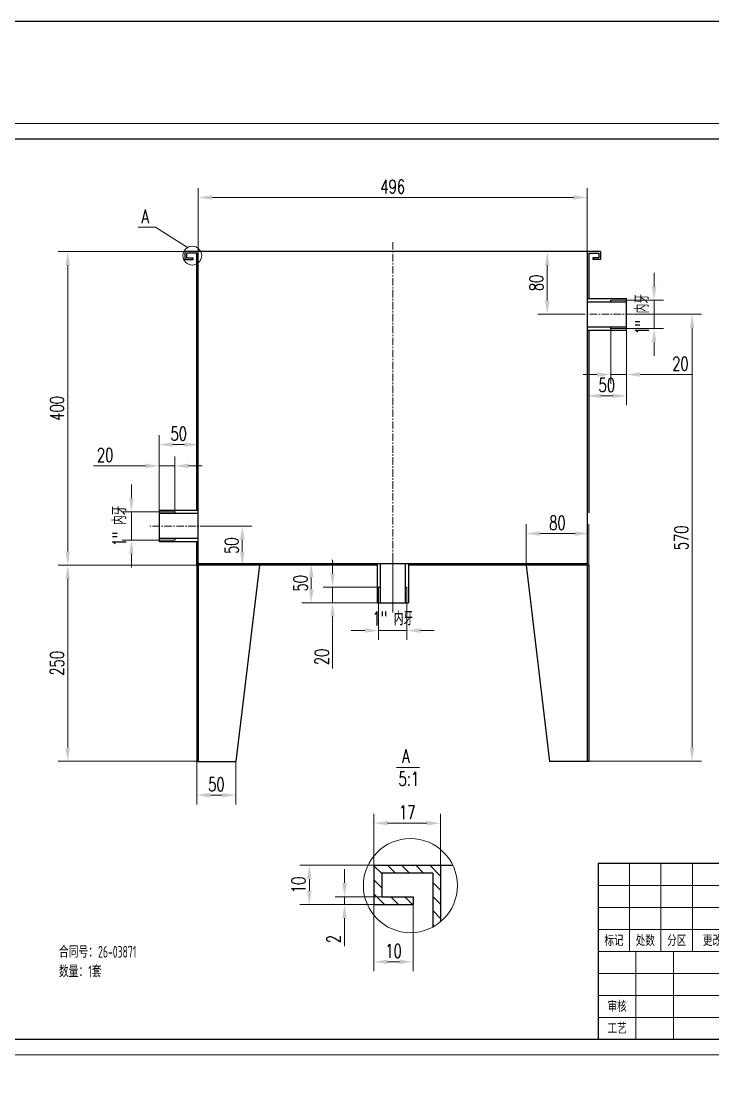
# Model space of a CAD drawing. Header units: millimetres. Extents: x 1001 to 6162, y -183 to 4066.
# Drawn here: x 2227 to 3110, y 768 to 2109 of the extents above; entities that cross this region are included whole.
import ezdxf
from ezdxf.enums import TextEntityAlignment as Align

# ---------------------------------------------------------------- set-up
doc = ezdxf.new("R2010")
doc.units = ezdxf.units.MM
doc.header["$LTSCALE"] = 0.3
doc.linetypes.add('ACAD_ISO02W100', pattern=[15, 12, -3])
doc.linetypes.add('CENTER', pattern=[50.8, 31.75, -6.35, 6.35, -6.35])
for name, color, linetype, lineweight in [('中心线', 1, 'CENTER', 15), ('粗实线', 7, 'Continuous', 30), ('细实线', 3, 'Continuous', 15), ('虚线', 2, 'ACAD_ISO02W100', 15)]:
    doc.layers.add(name, color=color, linetype=linetype, lineweight=lineweight)
doc.styles.add('5', font='simplex.shx', dxfattribs={"width": 0.7, "height": 17.5, "bigfont": 'hztxt.shx'})
doc.styles.add('HC_TEXTSTYLE', font='isocp', dxfattribs={"width": 0.667, "bigfont": 'hzfs'})
doc.styles.add('机械工程图样式', font='simplex.shx', dxfattribs={"width": 0.7, "height": 3.5, "bigfont": 'hztxt.shx'})
doc.dimstyles.new('机械工程图-5', dxfattribs={"dimtxt": 3.5, "dimasz": 17.5, "dimexe": 12, "dimexo": 0, "dimgap": 5, "dimtad": 1, "dimdec": 3, "dimdsep": 46, "dimtxsty": '5', "dimcen": 0, "dimclrd": 256, "dimclre": 256, "dimadec": 0, "dimazin": 2, "dimtfac": 1, "dimtdec": 3, "dimtmove": 0, "dimatfit": 3, "dimfxl": 1, "dimtolj": 1, "dimtzin": 0, "dimlwd": -1, "dimlwe": -1, "dimarcsym": 0})
doc.dimstyles.new('机械工程图-5-0.2', dxfattribs={"dimtxt": 3.5, "dimasz": 17.5, "dimexe": 12, "dimexo": 0, "dimgap": 5, "dimtad": 1, "dimdec": 3, "dimlfac": 0.2, "dimdsep": 46, "dimtxsty": '5', "dimcen": 0, "dimclrd": 256, "dimclre": 256, "dimadec": 0, "dimazin": 2, "dimtfac": 1, "dimtdec": 3, "dimtmove": 0, "dimatfit": 3, "dimfxl": 1, "dimtolj": 1, "dimtzin": 0, "dimlwd": -1, "dimlwe": -1, "dimarcsym": 0})

# ---------------------------------------------------------------- blocks, each defined once
blk = doc.blocks.new('*D119')
at = {"layer": 'Defpoints', "color": 0}
for p in [(2639.8, 982.6), (2677.3, 982.6), (2687.3, 992.6)]:
    blk.add_point(p, dxfattribs=at)
at = {"layer": '细实线'}
for p, q in [((2639.8, 1010.1), (2639.8, 1027.6)), ((2687.3, 992.6), (2627.8, 992.6)), ((2677.3, 982.6), (2627.8, 982.6)), ((2639.8, 992.6), (2639.8, 982.6)), ((2639.8, 965.1), (2639.8, 929.4))]:
    blk.add_line(p, q, dxfattribs=at)
for points in [[(2636.9, 1010.1), (2642.7, 1010.1), (2639.8, 992.6)], [(2642.7, 965.1), (2636.9, 965.1), (2639.8, 982.6)]]:
    blk.add_solid(points, dxfattribs=at)
at = {"layer": '细实线', "color": 0, "insert": (2626, 938.5), "char_height": 17.5, "attachment_point": 5, "rotation": 90, "style": '5'}
blk.add_mtext('\\A1;2', dxfattribs=at)
blk = doc.blocks.new('*D120')
at = {"layer": 'Defpoints', "color": 0}
for p in [(2677.3, 1086.3), (2677.3, 1032.6), (2762.3, 1032.6)]:
    blk.add_point(p, dxfattribs=at)
at = {"layer": '细实线'}
for p, q in [((2677.3, 1032.6), (2677.3, 1098.3)), ((2762.3, 1032.6), (2762.3, 1098.3)), ((2744.8, 1086.3), (2694.8, 1086.3))]:
    blk.add_line(p, q, dxfattribs=at)
for points in [[(2694.8, 1089.2), (2694.8, 1083.4), (2677.3, 1086.3)], [(2744.8, 1083.4), (2744.8, 1089.2), (2762.3, 1086.3)]]:
    blk.add_solid(points, dxfattribs=at)
at = {"layer": '细实线', "color": 0, "insert": (2719.8, 1100.1), "char_height": 17.5, "attachment_point": 5, "style": '5'}
blk.add_mtext('\\A1;17', dxfattribs=at)
blk = doc.blocks.new('*D121')
at = {"layer": 'Defpoints', "color": 0}
for p in [(2677.3, 982.6), (2727.3, 982.6), (2677.3, 909.5)]:
    blk.add_point(p, dxfattribs=at)
at = {"layer": '细实线'}
for p, q in [((2677.3, 982.6), (2677.3, 897.5)), ((2727.3, 982.6), (2727.3, 897.5)), ((2709.8, 909.5), (2694.8, 909.5))]:
    blk.add_line(p, q, dxfattribs=at)
for points in [[(2694.8, 912.4), (2694.8, 906.6), (2677.3, 909.5)], [(2709.8, 906.6), (2709.8, 912.4), (2727.3, 909.5)]]:
    blk.add_solid(points, dxfattribs=at)
at = {"layer": '细实线', "color": 0, "insert": (2702.3, 923.2), "char_height": 17.5, "attachment_point": 5, "style": '5'}
blk.add_mtext('\\A1;10', dxfattribs=at)
blk = doc.blocks.new('*D122')
at = {"layer": 'Defpoints', "color": 0}
for p in [(2677.3, 1032.6), (2594.9, 982.6), (2677.3, 982.6)]:
    blk.add_point(p, dxfattribs=at)
at = {"layer": '细实线'}
for p, q in [((2677.3, 1032.6), (2582.9, 1032.6)), ((2594.9, 1015.1), (2594.9, 1000.1)), ((2677.3, 982.6), (2582.9, 982.6))]:
    blk.add_line(p, q, dxfattribs=at)
for points in [[(2597.8, 1015.1), (2592, 1015.1), (2594.9, 1032.6)], [(2592, 1000.1), (2597.8, 1000.1), (2594.9, 982.6)]]:
    blk.add_solid(points, dxfattribs=at)
at = {"layer": '细实线', "color": 0, "insert": (2581.1, 1007.6), "char_height": 17.5, "attachment_point": 5, "rotation": 90, "style": '5'}
blk.add_mtext('\\A1;10', dxfattribs=at)
blk = doc.blocks.new('*D123')
at = {"layer": 'Defpoints', "color": 0}
for p in [(2465.3, 1465.2), (2465.3, 1415.2), (2509.4, 1415.2)]:
    blk.add_point(p, dxfattribs=at)
at = {"layer": '细实线'}
for p, q in [((2465.3, 1465.2), (2521.4, 1465.2)), ((2509.4, 1447.7), (2509.4, 1432.7)), ((2465.3, 1415.2), (2521.4, 1415.2))]:
    blk.add_line(p, q, dxfattribs=at)
for points in [[(2512.4, 1447.7), (2506.5, 1447.7), (2509.4, 1465.2)], [(2506.5, 1432.7), (2512.4, 1432.7), (2509.4, 1415.2)]]:
    blk.add_solid(points, dxfattribs=at)
at = {"layer": '细实线', "color": 0, "insert": (2495.7, 1440.2), "char_height": 17.5, "attachment_point": 5, "rotation": 90, "style": '5'}
blk.add_mtext('\\A1;50', dxfattribs=at)
blk = doc.blocks.new('*D124')
at = {"layer": 'Defpoints', "color": 0}
for p in [(2898.3, 1815.2), (2937.3, 1815.2), (2937.3, 1735.2)]:
    blk.add_point(p, dxfattribs=at)
at = {"layer": '细实线'}
for p, q in [((2937.3, 1815.2), (2886.3, 1815.2)), ((2898.3, 1752.7), (2898.3, 1797.7)), ((2937.3, 1735.2), (2886.3, 1735.2))]:
    blk.add_line(p, q, dxfattribs=at)
for points in [[(2901.2, 1797.7), (2895.4, 1797.7), (2898.3, 1815.2)], [(2895.4, 1752.7), (2901.2, 1752.7), (2898.3, 1735.2)]]:
    blk.add_solid(points, dxfattribs=at)
at = {"layer": '细实线', "color": 0, "insert": (2884.5, 1775.2), "char_height": 17.5, "attachment_point": 5, "rotation": 90, "style": '5'}
blk.add_mtext('\\A1;80', dxfattribs=at)
blk = doc.blocks.new('*D130')
at = {"layer": 'Defpoints', "color": 0}
for p in [(2423.3, 1541.9), (2403.3, 1485.2), (2423.3, 1483.2)]:
    blk.add_point(p, dxfattribs=at)
at = {"layer": '细实线'}
for p, q in [((2403.3, 1485.2), (2403.3, 1553.9)), ((2423.3, 1483.2), (2423.3, 1553.9)), ((2385.8, 1541.9), (2319.5, 1541.9)), ((2403.3, 1541.9), (2423.3, 1541.9)), ((2440.8, 1541.9), (2458.3, 1541.9))]:
    blk.add_line(p, q, dxfattribs=at)
for points in [[(2385.8, 1539), (2385.8, 1544.9), (2403.3, 1541.9)], [(2440.8, 1544.9), (2440.8, 1539), (2423.3, 1541.9)]]:
    blk.add_solid(points, dxfattribs=at)
at = {"layer": '细实线', "color": 0, "insert": (2334.4, 1555.7), "char_height": 17.5, "attachment_point": 5, "style": '5'}
blk.add_mtext('\\A1;20', dxfattribs=at)
blk = doc.blocks.new('*D131')
at = {"layer": 'Defpoints', "color": 0}
for p in [(2951.3, 1455.6), (2871.3, 1415.2), (2951.3, 1415.2)]:
    blk.add_point(p, dxfattribs=at)
at = {"layer": '细实线'}
for p, q in [((2871.3, 1415.2), (2871.3, 1467.6)), ((2951.3, 1415.2), (2951.3, 1467.6)), ((2888.8, 1455.6), (2933.8, 1455.6))]:
    blk.add_line(p, q, dxfattribs=at)
for points in [[(2888.8, 1458.5), (2888.8, 1452.7), (2871.3, 1455.6)], [(2933.8, 1452.7), (2933.8, 1458.5), (2951.3, 1455.6)]]:
    blk.add_solid(points, dxfattribs=at)
at = {"layer": '细实线', "color": 0, "insert": (2911.3, 1469.3), "char_height": 17.5, "attachment_point": 5, "style": '5'}
blk.add_mtext('\\A1;80', dxfattribs=at)
blk = doc.blocks.new('*D132')
at = {"layer": 'Defpoints', "color": 0}
for p in [(2451.3, 1165.2), (2501.3, 1165.2), (2451.3, 1122.1)]:
    blk.add_point(p, dxfattribs=at)
at = {"layer": '细实线'}
for p, q in [((2451.3, 1165.2), (2451.3, 1110.1)), ((2501.3, 1165.2), (2501.3, 1110.1)), ((2483.8, 1122.1), (2468.8, 1122.1))]:
    blk.add_line(p, q, dxfattribs=at)
for points in [[(2468.8, 1125), (2468.8, 1119.1), (2451.3, 1122.1)], [(2483.8, 1119.1), (2483.8, 1125), (2501.3, 1122.1)]]:
    blk.add_solid(points, dxfattribs=at)
at = {"layer": '细实线', "color": 0, "insert": (2476.3, 1135.8), "char_height": 17.5, "attachment_point": 5, "style": '5'}
blk.add_mtext('\\A1;50', dxfattribs=at)
blk = doc.blocks.new('*D133')
at = {"layer": 'Defpoints', "color": 0}
for p in [(2286.7, 1415.2), (2451.3, 1415.2), (2451.3, 1165.2)]:
    blk.add_point(p, dxfattribs=at)
at = {"layer": '细实线'}
for p, q in [((2451.3, 1415.2), (2274.7, 1415.2)), ((2286.7, 1182.7), (2286.7, 1397.7)), ((2451.3, 1165.2), (2274.7, 1165.2))]:
    blk.add_line(p, q, dxfattribs=at)
for points in [[(2289.7, 1397.7), (2283.8, 1397.7), (2286.7, 1415.2)], [(2283.8, 1182.7), (2289.7, 1182.7), (2286.7, 1165.2)]]:
    blk.add_solid(points, dxfattribs=at)
at = {"layer": '细实线', "color": 0, "insert": (2273, 1290.2), "char_height": 17.5, "attachment_point": 5, "rotation": 90, "style": '5'}
blk.add_mtext('\\A1;250', dxfattribs=at)
blk = doc.blocks.new('*D135')
at = {"layer": 'Defpoints', "color": 0}
for p in [(2403.3, 1569.1), (2403.3, 1485.2), (2453.3, 1485.2)]:
    blk.add_point(p, dxfattribs=at)
at = {"layer": '细实线'}
for p, q in [((2403.3, 1485.2), (2403.3, 1581.1)), ((2453.3, 1485.2), (2453.3, 1581.1)), ((2435.8, 1569.1), (2420.8, 1569.1))]:
    blk.add_line(p, q, dxfattribs=at)
for points in [[(2420.8, 1572), (2420.8, 1566.2), (2403.3, 1569.1)], [(2435.8, 1566.2), (2435.8, 1572), (2453.3, 1569.1)]]:
    blk.add_solid(points, dxfattribs=at)
at = {"layer": '细实线', "color": 0, "insert": (2428.3, 1582.9), "char_height": 17.5, "attachment_point": 5, "style": '5'}
blk.add_mtext('\\A1;50', dxfattribs=at)
blk = doc.blocks.new('*D137')
at = {"layer": 'Defpoints', "color": 0}
for p in [(2949.3, 1884.2), (2453.3, 1815.2), (2949.3, 1815.2)]:
    blk.add_point(p, dxfattribs=at)
at = {"layer": '细实线'}
for p, q in [((2453.3, 1815.2), (2453.3, 1896.2)), ((2949.3, 1815.2), (2949.3, 1896.2)), ((2470.8, 1884.2), (2931.8, 1884.2))]:
    blk.add_line(p, q, dxfattribs=at)
for points in [[(2470.8, 1887.1), (2470.8, 1881.3), (2453.3, 1884.2)], [(2931.8, 1881.3), (2931.8, 1887.1), (2949.3, 1884.2)]]:
    blk.add_solid(points, dxfattribs=at)
at = {"layer": '细实线', "color": 0, "insert": (2701.3, 1897.9), "char_height": 17.5, "attachment_point": 5, "style": '5'}
blk.add_mtext('\\A1;496', dxfattribs=at)
blk = doc.blocks.new('*D138')
at = {"layer": 'Defpoints', "color": 0}
for p in [(2436.3, 1815.2), (2286.7, 1415.2), (2451.3, 1415.2)]:
    blk.add_point(p, dxfattribs=at)
at = {"layer": '细实线'}
for p, q in [((2436.3, 1815.2), (2274.7, 1815.2)), ((2286.7, 1797.7), (2286.7, 1432.7)), ((2451.3, 1415.2), (2274.7, 1415.2))]:
    blk.add_line(p, q, dxfattribs=at)
for points in [[(2289.7, 1797.7), (2283.8, 1797.7), (2286.7, 1815.2)], [(2283.8, 1432.7), (2289.7, 1432.7), (2286.7, 1415.2)]]:
    blk.add_solid(points, dxfattribs=at)
at = {"layer": '细实线', "color": 0, "insert": (2273, 1615.2), "char_height": 17.5, "attachment_point": 5, "rotation": 90, "style": '5'}
blk.add_mtext('\\A1;400', dxfattribs=at)
blk = doc.blocks.new('标题栏')
at = {"layer": '粗实线'}
blk.add_lwpolyline([(-180, 0), (0, 0), (0, 56), (-180, 56)], close=True, dxfattribs=at)
at = {"layer": '细实线'}
for p, q in [((-170, 56), (-170, 28)), ((-160, 56), (-160, 28)), ((-150, 56), (-150, 28)), ((-128, 56), (-128, 0)), ((-116, 56), (-116, 0)), ((-100, 56), (-100, 0)), ((-50, 56), (-50, 0)), ((-100, 49), (-180, 49)), ((-100, 42), (-180, 42)), ((0, 38), (-50, 38)), ((-100, 35), (-180, 35)), ((-50, 28), (-180, 28)), ((-168, 28), (-168, 0)), ((-156, 28), (-156, 0)), ((-140, 28), (-140, 0)), ((-74, 28), (-74, 9)), ((-62, 28), (-62, 9)), ((-100, 21), (-180, 21)), ((0, 18), (-100, 18)), ((-93.5, 18), (-93.5, 9)), ((-87, 18), (-87, 9)), ((-80.5, 18), (-80.5, 9)), ((-100, 14), (-180, 14)), ((-100, 7), (-180, 7)), ((-100, 9), (-50, 9))]:
    blk.add_line(p, q, dxfattribs=at)
at = {"layer": '细实线', "style": '机械工程图样式', "width": 0.7}
for s, p in [('标记', (-175, 31.5)), ('处数', (-165, 31.49)), ('分区', (-155, 31.5)), ('更改文件号', (-139, 31.5)), ('签名', (-122, 31.5)), ('年、月、日', (-108, 31.5)), ('阶  段  标  记', (-87, 23)), ('重 量', (-68, 23)), ('比 例', (-56, 23)), ('审核', (-174, 10.5)), ('工艺', (-174, 3.5)), ('批准', (-134, 3.5))]:
    blk.add_text(s, height=3.5, dxfattribs=at).set_placement(p, align=Align.MIDDLE_CENTER)
for tag, height, p in [('单位名称', 5, (-25, 47)), ('材料标记', 5, (-75, 42)), ('图样名称', 5, (-25, 28)), ('重量', 3.5, (-68, 14)), ('比例', 3.5, (-56, 14)), ('图样代号', 5, (-25, 9)), ('共张第张', 3.5, (-75, 4.51))]:
    blk.add_attdef(tag, text='', height=height, dxfattribs=at).set_placement(p, align=Align.MIDDLE_CENTER)
blk = doc.blocks.new('*D192')
at = {"layer": 'Defpoints', "color": 0}
for p in [(2368, 1483.2), (2403.3, 1483.2), (2403.3, 1447.2)]:
    blk.add_point(p, dxfattribs=at)
at = {"layer": '细实线'}
for p, q in [((2368, 1500.7), (2368, 1518.2)), ((2403.3, 1483.2), (2356, 1483.2)), ((2368, 1447.2), (2368, 1483.2)), ((2403.3, 1447.2), (2356, 1447.2)), ((2368, 1429.7), (2368, 1412.2))]:
    blk.add_line(p, q, dxfattribs=at)
for points in [[(2365.1, 1500.7), (2370.9, 1500.7), (2368, 1483.2)], [(2370.9, 1429.7), (2365.1, 1429.7), (2368, 1447.2)]]:
    blk.add_solid(points, dxfattribs=at)
at = {"layer": '细实线', "color": 0, "insert": (2352.6, 1465.2), "char_height": 17.5, "attachment_point": 5, "rotation": 90, "style": '5'}
blk.add_mtext('\\A1;1" 内牙{}{{\\H0.7x;}{}}', dxfattribs=at)
blk = doc.blocks.new('*D189')
at = {"layer": 'Defpoints', "color": 0}
for p in [(2624.5, 1387.2), (2683.3, 1387.2), (2681.3, 1367.2)]:
    blk.add_point(p, dxfattribs=at)
at = {"layer": '细实线'}
for p, q in [((2624.5, 1404.7), (2624.5, 1422.2)), ((2683.3, 1387.2), (2612.5, 1387.2)), ((2624.5, 1367.2), (2624.5, 1387.2)), ((2681.3, 1367.2), (2612.5, 1367.2)), ((2624.5, 1349.7), (2624.5, 1283.4))]:
    blk.add_line(p, q, dxfattribs=at)
for points in [[(2621.6, 1404.7), (2627.4, 1404.7), (2624.5, 1387.2)], [(2627.4, 1349.7), (2621.6, 1349.7), (2624.5, 1367.2)]]:
    blk.add_solid(points, dxfattribs=at)
at = {"layer": '细实线', "color": 0, "insert": (2610.8, 1298.3), "char_height": 17.5, "attachment_point": 5, "rotation": 90, "style": '5'}
blk.add_mtext('\\A1;20', dxfattribs=at)
blk = doc.blocks.new('*D190')
at = {"layer": 'Defpoints', "color": 0}
for p in [(2681.3, 1417.2), (2597.3, 1367.2), (2681.3, 1367.2)]:
    blk.add_point(p, dxfattribs=at)
at = {"layer": '细实线'}
for p, q in [((2681.3, 1417.2), (2585.3, 1417.2)), ((2597.3, 1399.7), (2597.3, 1384.7)), ((2681.3, 1367.2), (2585.3, 1367.2))]:
    blk.add_line(p, q, dxfattribs=at)
for points in [[(2600.3, 1399.7), (2594.4, 1399.7), (2597.3, 1417.2)], [(2594.4, 1384.7), (2600.3, 1384.7), (2597.3, 1367.2)]]:
    blk.add_solid(points, dxfattribs=at)
at = {"layer": '细实线', "color": 0, "insert": (2583.6, 1392.2), "char_height": 17.5, "attachment_point": 5, "rotation": 90, "style": '5'}
blk.add_mtext('\\A1;50', dxfattribs=at)
blk = doc.blocks.new('*D193')
at = {"layer": 'Defpoints', "color": 0}
for p in [(2683.3, 1367.2), (2719.3, 1367.2), (2683.3, 1331.9)]:
    blk.add_point(p, dxfattribs=at)
at = {"layer": '细实线'}
for p, q in [((2683.3, 1367.2), (2683.3, 1319.9)), ((2719.3, 1367.2), (2719.3, 1319.9)), ((2665.8, 1331.9), (2648.3, 1331.9)), ((2719.3, 1331.9), (2683.3, 1331.9)), ((2736.8, 1331.9), (2754.3, 1331.9))]:
    blk.add_line(p, q, dxfattribs=at)
for points in [[(2665.8, 1329), (2665.8, 1334.8), (2683.3, 1331.9)], [(2736.8, 1334.8), (2736.8, 1329), (2719.3, 1331.9)]]:
    blk.add_solid(points, dxfattribs=at)
at = {"layer": '细实线', "color": 0, "insert": (2701.3, 1347.3), "char_height": 17.5, "attachment_point": 5, "style": '5'}
blk.add_mtext('\\A1;1" 内牙{}{{\\H0.7x;}{}}', dxfattribs=at)
blk = doc.blocks.new('*D201')
at = {"layer": 'Defpoints', "color": 0}
for p in [(2979.3, 1717.2), (2999.3, 1715.2), (2979.3, 1658.4)]:
    blk.add_point(p, dxfattribs=at)
at = {"layer": '细实线'}
for p, q in [((2979.3, 1717.2), (2979.3, 1646.4)), ((2999.3, 1715.2), (2999.3, 1646.4)), ((2961.8, 1658.4), (2944.3, 1658.4)), ((2999.3, 1658.4), (2979.3, 1658.4)), ((3016.8, 1658.4), (3083.1, 1658.4))]:
    blk.add_line(p, q, dxfattribs=at)
for points in [[(2961.8, 1655.5), (2961.8, 1661.3), (2979.3, 1658.4)], [(3016.8, 1661.3), (3016.8, 1655.5), (2999.3, 1658.4)]]:
    blk.add_solid(points, dxfattribs=at)
at = {"layer": '细实线', "color": 0, "insert": (3068.2, 1672.1), "char_height": 17.5, "attachment_point": 5, "style": '5'}
blk.add_mtext('\\A1;20', dxfattribs=at)
blk = doc.blocks.new('*D202')
at = {"layer": 'Defpoints', "color": 0}
for p in [(2949.3, 1715.2), (2999.3, 1715.2), (2999.3, 1631.2)]:
    blk.add_point(p, dxfattribs=at)
at = {"layer": '细实线'}
for p, q in [((2949.3, 1715.2), (2949.3, 1619.2)), ((2999.3, 1715.2), (2999.3, 1619.2)), ((2966.8, 1631.2), (2981.8, 1631.2))]:
    blk.add_line(p, q, dxfattribs=at)
for points in [[(2966.8, 1634.1), (2966.8, 1628.3), (2949.3, 1631.2)], [(2981.8, 1628.3), (2981.8, 1634.1), (2999.3, 1631.2)]]:
    blk.add_solid(points, dxfattribs=at)
at = {"layer": '细实线', "color": 0, "insert": (2974.3, 1645), "char_height": 17.5, "attachment_point": 5, "style": '5'}
blk.add_mtext('\\A1;50', dxfattribs=at)
blk = doc.blocks.new('*D203')
at = {"layer": 'Defpoints', "color": 0}
for p in [(2999.3, 1753.2), (2999.3, 1717.2), (3034.6, 1717.2)]:
    blk.add_point(p, dxfattribs=at)
at = {"layer": '细实线'}
for p, q in [((3034.6, 1770.7), (3034.6, 1788.2)), ((2999.3, 1753.2), (3046.6, 1753.2)), ((3034.6, 1753.2), (3034.6, 1717.2)), ((2999.3, 1717.2), (3046.6, 1717.2)), ((3034.6, 1699.7), (3034.6, 1682.2))]:
    blk.add_line(p, q, dxfattribs=at)
for points in [[(3031.7, 1770.7), (3037.5, 1770.7), (3034.6, 1753.2)], [(3037.5, 1699.7), (3031.7, 1699.7), (3034.6, 1717.2)]]:
    blk.add_solid(points, dxfattribs=at)
at = {"layer": '细实线', "color": 0, "insert": (3019.2, 1735.2), "char_height": 17.5, "attachment_point": 5, "rotation": 90, "style": '5'}
blk.add_mtext('\\A1;1" 内牙{}{{\\H0.7x;}{}}', dxfattribs=at)
blk = doc.blocks.new('*D279')
at = {"layer": 'Defpoints', "color": 0}
for p in [(3008.7, 1735.2), (3083.1, 1735.2), (2951.3, 1165.2)]:
    blk.add_point(p, dxfattribs=at)
at = {"layer": '细实线'}
for p, q in [((3008.7, 1735.2), (3095.1, 1735.2)), ((3083.1, 1182.7), (3083.1, 1717.7)), ((2951.3, 1165.2), (3095.1, 1165.2))]:
    blk.add_line(p, q, dxfattribs=at)
for points in [[(3086, 1717.7), (3080.2, 1717.7), (3083.1, 1735.2)], [(3080.2, 1182.7), (3086, 1182.7), (3083.1, 1165.2)]]:
    blk.add_solid(points, dxfattribs=at)
at = {"layer": '细实线', "color": 0, "insert": (3069.3, 1450.2), "char_height": 17.5, "attachment_point": 5, "rotation": 90, "style": '5'}
blk.add_mtext('\\A1;570', dxfattribs=at)

msp = doc.modelspace()

# ---------------------------------------------------------------- hatches: boundary and pattern name
at = {"layer": '细实线'}
h = msp.add_hatch(dxfattribs=at)
h.set_pattern_fill('ANSI31', color=256, scale=4, angle=270, style=0)
h.set_pattern_definition([(315, (2543.218, 1471.328), (8.98026, 8.98026), [])])
h.paths.add_polyline_path([(2752.278, 1022.5874), (2752.278, 953.861, 0.050455265), (2762.278, 960.6352), (2762.278, 1032.5874), (2677.278, 1032.5874), (2677.278, 982.5874), (2727.278, 982.5874), (2727.278, 992.5874), (2687.278, 992.5874), (2687.278, 1022.5874)])

# ---------------------------------------------------------------- linework, layer by layer
msp.add_lwpolyline([(1001.3864, 2109.1604), (6161.9395, 2109.1604), (6161.9395, -182.5736), (1001.3864, -182.5736)], close=True)
at = {"layer": '中心线'}
for p, q in [((2701.2935, 1827.1673), (2701.2935, 1355.1673)), ((2937.2935, 1735.1673), (3011.2935, 1735.1673)), ((2937.2935, 1735.1673), (3011.2935, 1735.1673)), ((2465.2935, 1465.1673), (2391.2935, 1465.1673)), ((2701.2935, 1429.1673), (2701.2935, 1355.1673))]:
    msp.add_line(p, q, dxfattribs=at)
at = {"layer": '粗实线'}
for p, q in [((2436.2935, 1815.1673), (2436.2935, 1805.1673)), ((2966.2935, 1815.1673), (2436.2935, 1815.1673)), ((2438.2935, 1813.1673), (2438.2935, 1807.1673)), ((2451.2935, 1813.1673), (2438.2935, 1813.1673)), ((2451.2935, 1485.1673), (2451.2935, 1813.1673)), ((2453.2935, 1417.1673), (2453.2935, 1815.1673)), ((2949.2935, 1815.1673), (2949.2935, 1417.1673)), ((2951.2935, 1813.1673), (2964.2935, 1813.1673)), ((2951.2935, 1813.1673), (2951.2935, 1755.1673)), ((2964.2935, 1813.1673), (2964.2935, 1807.1673)), ((2966.2935, 1815.1673), (2966.2935, 1805.1673)), ((2436.2935, 1805.1673), (2446.2935, 1805.1673)), ((2438.2935, 1807.1673), (2446.2935, 1807.1673)), ((2446.2935, 1807.1673), (2446.2935, 1805.1673)), ((2964.2935, 1807.1673), (2956.2935, 1807.1673)), ((2956.2935, 1807.1673), (2956.2935, 1805.1673)), ((2966.2935, 1805.1673), (2956.2935, 1805.1673)), ((2949.2935, 1755.1673), (2999.2935, 1755.1673)), ((2949.2935, 1751.1673), (2999.2935, 1751.1673)), ((2979.2935, 1751.1673), (2979.2935, 1753.1673)), ((2999.2935, 1715.1673), (2999.2935, 1755.1673)), ((2949.2935, 1719.1673), (2999.2935, 1719.1673)), ((2979.2935, 1717.1673), (2979.2935, 1719.1673)), ((2949.2935, 1715.1673), (2999.2935, 1715.1673)), ((2951.2935, 1715.1673), (2951.2935, 1482.1673)), ((2453.2935, 1485.1673), (2403.2935, 1485.1673)), ((2403.2935, 1485.1673), (2403.2935, 1445.1673)), ((2453.2935, 1481.1673), (2403.2935, 1481.1673)), ((2423.2935, 1483.1673), (2423.2935, 1481.1673)), ((2453.2935, 1449.1673), (2403.2935, 1449.1673)), ((2423.2935, 1449.1673), (2423.2935, 1447.1673)), ((2453.2935, 1445.1673), (2403.2935, 1445.1673)), ((2451.2935, 1445.1673), (2451.2935, 1415.1673)), ((2451.2935, 1415.1673), (2451.2935, 1445.1673)), ((2451.2935, 1415.1673), (2451.2935, 1165.1673)), ((2681.2935, 1415.1673), (2451.2935, 1415.1673)), ((2949.2935, 1417.1673), (2453.2935, 1417.1673)), ((2453.2935, 1415.1673), (2453.2935, 1165.1673)), ((2531.2935, 1415.1673), (2501.2935, 1165.1673)), ((2681.2935, 1417.1673), (2681.2935, 1367.1673)), ((2685.2935, 1417.1673), (2685.2935, 1367.1673)), ((2717.2935, 1417.1673), (2717.2935, 1367.1673)), ((2721.2935, 1417.1673), (2721.2935, 1367.1673)), ((2951.2935, 1415.1673), (2721.2935, 1415.1673)), ((2871.2935, 1415.1673), (2901.2935, 1165.1673)), ((2949.2935, 1415.1673), (2949.2935, 1165.1673)), ((2951.2935, 1415.1673), (2951.2935, 1165.1673)), ((2683.2935, 1387.1673), (2685.2935, 1387.1673)), ((2717.2935, 1387.1673), (2719.2935, 1387.1673)), ((2681.2935, 1367.1673), (2721.2935, 1367.1673)), ((2451.2935, 1165.1673), (2501.2935, 1165.1673)), ((2951.2935, 1165.1673), (2901.2935, 1165.1673)), ((2677.278, 1032.5874), (2777.9119, 1032.5874)), ((2677.278, 1032.5874), (2677.278, 982.5874)), ((2752.278, 1022.5874), (2687.278, 1022.5874)), ((2687.278, 1022.5874), (2687.278, 992.5874)), ((2752.278, 1022.5874), (2752.278, 953.861)), ((2762.278, 1032.5874), (2762.278, 960.6352)), ((2677.278, 982.5874), (2727.278, 982.5874)), ((2687.278, 992.5874), (2727.278, 992.5874)), ((2727.278, 992.5874), (2727.278, 982.5874))]:
    msp.add_line(p, q, dxfattribs=at)
msp.add_lwpolyline([(2123.4397, 810.7168), (3683.4397, 810.7168), (3683.4397, 1958.7168), (2123.4397, 1958.7168)], close=True, dxfattribs=at)
at = {"layer": '细实线'}
for p, q in [((2398.6166, 1846.1373), (2376.6385, 1846.1373)), ((2439.5827, 1820.3677), (2398.6166, 1846.1373)), ((2979.2935, 1753.1673), (2999.2935, 1753.1673)), ((2979.2935, 1717.1673), (2999.2935, 1717.1673)), ((2423.2935, 1483.1673), (2403.2935, 1483.1673)), ((2423.2935, 1447.1673), (2403.2935, 1447.1673)), ((2683.2935, 1387.1673), (2683.2935, 1367.1673)), ((2719.2935, 1387.1673), (2719.2935, 1367.1673)), ((2706.2475, 1157.2275), (2735.4214, 1157.2275))]:
    msp.add_line(p, q, dxfattribs=at)
msp.add_lwpolyline([(2023.4397, 790.7168), (3703.4397, 790.7168), (3703.4397, 1978.7168), (2023.4397, 1978.7168)], close=True, dxfattribs=at)
for centre, radius in [((2445.5974, 1809.9839), 12), ((2723.7978, 1006.6708), 60)]:
    msp.add_circle(centre, radius, dxfattribs=at)

# ---------------------------------------------------------------- block references
at = {"layer": '虚线'}
ref = msp.add_blockref('标题栏', (3683.4397, 810.7168), dxfattribs=dict(at, xscale=4, yscale=4, zscale=4))
ref.add_attrib('材料标记', '304  δ1.5', dxfattribs={"layer": '细实线', "height": 20, "style": '机械工程图样式', "width": 0.7}).set_placement((3383.4397, 978.7168), align=Align.MIDDLE_CENTER)
ref.add_attrib('单位名称', '福州福光水务科技有限公司', dxfattribs={"layer": '细实线', "height": 20, "style": '机械工程图样式', "width": 0.7}).set_placement((3583.4397, 998.7168), align=Align.MIDDLE_CENTER)
ref.add_attrib('图样名称', '流通水槽', dxfattribs={"layer": '细实线', "height": 20, "style": '机械工程图样式', "width": 0.7}).set_placement((3583.4397, 922.7168), align=Align.MIDDLE_CENTER)
ref.add_attrib('图样代号', 'FG5738100-01', dxfattribs={"layer": '细实线', "height": 20, "style": '机械工程图样式', "width": 0.48}).set_placement((3583.4397, 846.7168), align=Align.MIDDLE_CENTER)
ref.add_attrib('比例', '1:4', dxfattribs={"layer": '细实线', "height": 14, "style": '机械工程图样式', "width": 0.7}).set_placement((3459.4397, 866.7168), align=Align.MIDDLE_CENTER)
ref.add_attrib('共张第张', '共 1 张    第 1 张', dxfattribs={"layer": '细实线', "height": 14, "style": '机械工程图样式', "width": 0.7}).set_placement((3383.4397, 828.7509), align=Align.MIDDLE_CENTER)

# ---------------------------------------------------------------- texts
at = {"insert": (2275.3988, 929.8386), "char_height": 15, "width": 116.480071, "attachment_point": 1, "style": 'HC_TEXTSTYLE'}
msp.add_mtext('合同号：26-03871\\P数量：1套', dxfattribs=at)
at = {"layer": '细实线', "char_height": 17.5, "attachment_point": 1, "style": '5'}
for s, insert, width in [('A', (2380.6449, 1868.7393), 9.509175), ('{\\fArial|b0|i0|c0|p32; }A\\P5:1', (2708.5853, 1180.7818), 30.518215)]:
    msp.add_mtext(s, dxfattribs=dict(at, insert=insert, width=width))

# ---------------------------------------------------------------- dimensions: what is measured, and where the dimension line sits
at = {"layer": '细实线'}
for base, p1, p2, dimstyle, picture, middle in [((2949.2935, 1884.1825), (2453.2935, 1815.1673), (2949.2935, 1815.1673), '机械工程图-5', '*D137', (2701.2935, 1897.9325)), ((2451.2935, 1122.0665), (2501.2935, 1165.1673), (2451.2935, 1165.1673), '机械工程图-5', '*D132', (2476.2935, 1135.8165)), ((2677.278, 1086.3093), (2762.278, 1032.5874), (2677.278, 1032.5874), '机械工程图-5-0.2', '*D120', (2719.778, 1100.0593)), ((2677.278, 909.4876), (2727.278, 982.5874), (2677.278, 982.5874), '机械工程图-5-0.2', '*D121', (2702.278, 923.2376))]:
    dim = msp.add_linear_dim(base=base, p1=p1, p2=p2, dimstyle=dimstyle, dxfattribs=at)
    dim.commit()
    dim.dimension.update_dxf_attribs({"geometry": picture, "text_midpoint": middle})
for base, p1, p2, angle, dimstyle, picture, middle in [((2286.7407, 1415.1673), (2436.2935, 1815.1673), (2451.2935, 1415.1673), 270, '机械工程图-5', '*D138', (2272.9907, 1615.1673)), ((2898.2735, 1815.1673), (2937.2935, 1735.1673), (2937.2935, 1815.1673), 270, '机械工程图-5', '*D124', (2884.5235, 1775.1673)), ((2951.2935, 1455.572), (2871.2935, 1415.1673), (2951.2935, 1415.1673), 180, '机械工程图-5', '*D131', (2911.2935, 1469.322)), ((2509.4474, 1415.1673), (2465.2935, 1465.1673), (2465.2935, 1415.1673), 270, '机械工程图-5', '*D123', (2495.6974, 1440.1673)), ((2286.7407, 1415.1673), (2451.2935, 1165.1673), (2451.2935, 1415.1673), 270, '机械工程图-5', '*D133', (2272.9907, 1290.1673)), ((2639.7982, 982.5874), (2687.278, 992.5874), (2677.278, 982.5874), 270, '机械工程图-5-0.2', '*D119', (2626.0482, 938.5041))]:
    dim = msp.add_linear_dim(base=base, p1=p1, p2=p2, angle=angle, dimstyle=dimstyle, dxfattribs=at)
    dim.commit()
    dim.dimension.update_dxf_attribs({"geometry": picture, "text_midpoint": middle})
for base, p1, p2, angle, picture, middle in [((3034.5822, 1717.1673), (2999.2935, 1753.1673), (2999.2935, 1717.1673), 90, '*D203', (3034.5822, 1735.1673)), ((2368.0047, 1483.1673), (2403.2935, 1447.1673), (2403.2935, 1483.1673), 270, '*D192', (2368.0047, 1465.1673))]:
    dim = msp.add_linear_dim(base=base, p1=p1, p2=p2, angle=angle, text='1" 内牙{}{{\\H0.7x;}{}}', dimstyle='机械工程图-5', override={"dimdec": 2}, dxfattribs=at)
    dim.commit()
    dim.dimension.update_dxf_attribs({"geometry": picture, "text_midpoint": middle, "dimtype": 160})
dim = msp.add_linear_dim(base=(3083.0819, 1735.1673), p1=(2951.2935, 1165.1673), p2=(3008.7489, 1735.1673), angle=90, dimstyle='机械工程图-5', override={"dimtxsty": '5'}, dxfattribs=at)
dim.commit()
dim.dimension.update_dxf_attribs({"geometry": '*D279', "text_midpoint": (3069.3319, 1450.1673)})
for base, p1, p2, picture, middle in [((2979.2935, 1658.3953), (2999.2935, 1715.1673), (2979.2935, 1717.1673), '*D201', (3068.1652, 1658.3953)), ((2999.2935, 1631.214), (2949.2935, 1715.1673), (2999.2935, 1715.1673), '*D202', (2974.2935, 1631.214))]:
    dim = msp.add_linear_dim(base=base, p1=p1, p2=p2, dimstyle='机械工程图-5', dxfattribs=at)
    dim.commit()
    dim.dimension.update_dxf_attribs({"geometry": picture, "text_midpoint": middle, "dimtype": 160})
for base, p1, p2, angle, dimstyle, picture, middle in [((2403.2935, 1569.1205), (2453.2935, 1485.1673), (2403.2935, 1485.1673), 180, '机械工程图-5', '*D135', (2428.2935, 1569.1205)), ((2423.2935, 1541.9392), (2403.2935, 1485.1673), (2423.2935, 1483.1673), 180, '机械工程图-5', '*D130', (2334.4217, 1541.9392)), ((2624.5215, 1387.1673), (2681.2935, 1367.1673), (2683.2935, 1387.1673), 270, '机械工程图-5', '*D189', (2624.5215, 1298.2955)), ((2597.3402, 1367.1673), (2681.2935, 1417.1673), (2681.2935, 1367.1673), 270, '机械工程图-5', '*D190', (2597.3402, 1392.1673)), ((2594.8902, 982.5874), (2677.278, 1032.5874), (2677.278, 982.5874), 270, '机械工程图-5-0.2', '*D122', (2594.8902, 1007.5874))]:
    dim = msp.add_linear_dim(base=base, p1=p1, p2=p2, angle=angle, dimstyle=dimstyle, dxfattribs=at)
    dim.commit()
    dim.dimension.update_dxf_attribs({"geometry": picture, "text_midpoint": middle, "dimtype": 160})
dim = msp.add_linear_dim(base=(2683.2935, 1331.8785), p1=(2719.2935, 1367.1673), p2=(2683.2935, 1367.1673), text='1" 内牙{}{{\\H0.7x;}{}}', dimstyle='机械工程图-5', override={"dimdec": 2}, dxfattribs=at)
dim.commit()
dim.dimension.update_dxf_attribs({"geometry": '*D193', "text_midpoint": (2701.2935, 1331.8785), "dimtype": 160})

doc.saveas('drawing.dxf')
